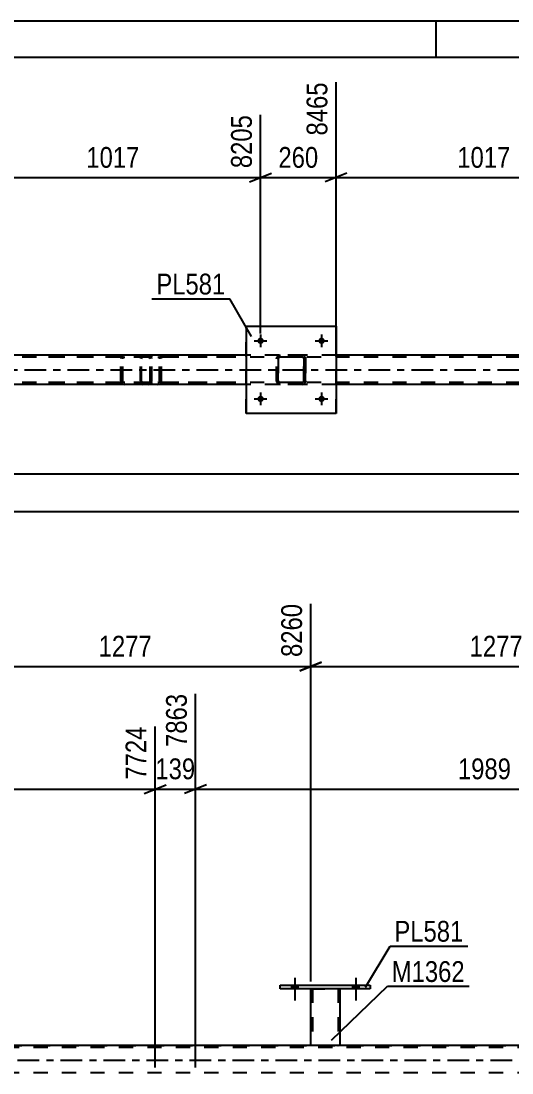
# Model space of a CAD drawing. Header units: millimetres. Extents: x 0 to 841, y 0 to 594.
# Drawn here: x 363.8 to 431.4, y 449.1 to 594 of the extents above; entities that cross this region are included whole.
import ezdxf

# ---------------------------------------------------------------- set-up
doc = ezdxf.new("R2010")
doc.units = ezdxf.units.MM
doc.linetypes.add('DXK_LINE_DOT2', pattern=[3.9198, 1.9599, -1.9599])
doc.linetypes.add('DXK_LINE_DOT3', pattern=[5.9187, 2.979, -0.9799, 0.9799, -0.9799])
doc.styles.add('Arial Narrow', font='ARIALN.TTF', dxfattribs={"height": 0.2})

# ---------------------------------------------------------------- blocks, each defined once
blk = doc.blocks.new('Unknown-247343265-1137')
at = {"color": 5, "linetype": 'Continuous'}
for p, q in [((841, 594), (0, 594)), ((421, 589), (421, 594)), ((836, 589), (5, 589))]:
    blk.add_line(p, q, dxfattribs=at)
blk = doc.blocks.new('Bolt-247343265-34497 - 2302')
at = {"linetype": 'Continuous'}
for points in [[(397.27, 541.96, -1), (396.39, 541.96, -1)], [(405.67, 541.96, -1), (404.79, 541.96, -1)]]:
    blk.add_hatch(color=1, dxfattribs=at).paths.add_polyline_path(points)
at = {"color": 1, "linetype": 'Continuous'}
for p, q in [((395.95, 541.96), (397.71, 541.96)), ((396.83, 542.84), (396.83, 541.08)), ((404.35, 541.96), (406.11, 541.96)), ((405.23, 542.84), (405.23, 541.08))]:
    blk.add_line(p, q, dxfattribs=at)
blk = doc.blocks.new('Bolt-247343265-34498 - 2302')
at = {"linetype": 'Continuous'}
for points in [[(397.27, 549.96, -1), (396.39, 549.96, -1)], [(405.67, 549.96, -1), (404.79, 549.96, -1)]]:
    blk.add_hatch(color=1, dxfattribs=at).paths.add_polyline_path(points)
at = {"color": 1, "linetype": 'Continuous'}
for p, q in [((396.83, 550.84), (396.83, 549.08)), ((405.23, 550.84), (405.23, 549.08)), ((395.95, 549.96), (397.71, 549.96)), ((404.35, 549.96), (406.11, 549.96))]:
    blk.add_line(p, q, dxfattribs=at)
blk = doc.blocks.new('Part-247343265-34371 - 2302')
at = {"color": 7, "linetype": 'DXK_LINE_DOT2'}
for p, q in [((381.35, 547.96), (366.36, 547.96)), ((381.35, 547.72), (366.36, 547.72)), ((377.64, 547.65), (377.6, 547.48)), ((377.64, 547.66), (377.64, 547.65)), ((377.88, 547.57), (377.93, 547.65)), ((378.12, 547.96), (377.92, 547.92)), ((377.93, 547.65), (378.02, 547.7)), ((378.02, 547.7), (378.12, 547.72)), ((381.55, 547.92), (381.35, 547.96)), ((381.35, 547.72), (381.45, 547.7)), ((381.45, 547.7), (381.53, 547.65)), ((381.53, 547.65), (381.59, 547.57)), ((381.83, 547.65), (381.82, 547.66)), ((381.86, 547.48), (381.83, 547.65)), ((377.6, 544.44), (377.6, 547.48)), ((377.86, 547.48), (377.88, 547.57)), ((377.86, 544.44), (377.86, 547.48)), ((381.59, 547.57), (381.61, 547.48)), ((381.61, 544.44), (381.61, 547.48)), ((381.86, 544.44), (381.86, 547.48)), ((381.35, 544.2), (366.36, 544.2)), ((381.35, 543.96), (366.36, 543.96)), ((377.6, 544.44), (377.64, 544.26)), ((377.88, 544.35), (377.86, 544.44)), ((377.93, 544.27), (377.88, 544.35)), ((377.92, 544), (378.12, 543.96)), ((378.02, 544.22), (377.93, 544.27)), ((378.12, 544.2), (378.02, 544.22)), ((381.45, 544.22), (381.35, 544.2)), ((381.35, 543.96), (381.55, 544)), ((381.53, 544.27), (381.45, 544.22)), ((381.59, 544.35), (381.53, 544.27)), ((381.61, 544.44), (381.59, 544.35)), ((381.82, 544.26), (381.86, 544.44))]:
    blk.add_line(p, q, dxfattribs=at)
for centre, start, end in [((378.1, 547.46), 110.7583, 155.68), ((381.37, 547.46), 24.32, 69.2417), ((378.1, 544.46), 204.32, 249.2417), ((381.37, 544.46), 290.7583, 335.68)]:
    blk.add_arc(centre, 0.496, start, end, dxfattribs=at)
blk = doc.blocks.new('Part-247343265-34380 - 2302')
at = {"color": 7, "linetype": 'DXK_LINE_DOT2'}
for p, q in [((380.34, 547.66), (380.31, 547.48)), ((380.39, 547.82), (380.34, 547.66)), ((380.48, 547.92), (380.39, 547.82)), ((380.46, 547.57), (380.49, 547.65)), ((380.59, 547.96), (380.48, 547.92)), ((380.49, 547.65), (380.53, 547.7)), ((380.53, 547.7), (380.59, 547.72)), ((392.74, 547.96), (380.59, 547.96)), ((392.74, 547.72), (380.59, 547.72)), ((381.86, 547.72), (381.86, 547.96)), ((382.87, 547.92), (382.68, 547.96)), ((382.68, 547.72), (382.77, 547.7)), ((382.77, 547.7), (382.85, 547.65)), ((382.85, 547.65), (382.91, 547.57)), ((383.14, 547.65), (383.14, 547.66)), ((383.18, 547.48), (383.14, 547.65)), ((380.31, 544.44), (380.31, 547.48)), ((380.45, 547.48), (380.46, 547.57)), ((380.45, 544.44), (380.45, 547.48)), ((382.91, 547.57), (382.93, 547.48)), ((382.93, 544.44), (382.93, 547.48)), ((383.18, 544.44), (383.18, 547.48)), ((380.31, 544.44), (380.34, 544.26)), ((380.34, 544.26), (380.39, 544.1)), ((380.39, 544.1), (380.48, 544)), ((380.46, 544.35), (380.45, 544.44)), ((380.49, 544.27), (380.46, 544.35)), ((380.48, 544), (380.59, 543.96)), ((380.53, 544.22), (380.49, 544.27)), ((380.59, 544.2), (380.53, 544.22)), ((392.74, 544.2), (380.59, 544.2)), ((392.74, 543.96), (380.59, 543.96)), ((381.86, 543.96), (381.86, 544.2)), ((382.77, 544.22), (382.68, 544.2)), ((382.68, 543.96), (382.87, 544)), ((382.85, 544.27), (382.77, 544.22)), ((382.91, 544.35), (382.85, 544.27)), ((382.93, 544.44), (382.91, 544.35)), ((383.14, 544.26), (383.18, 544.44))]:
    blk.add_line(p, q, dxfattribs=at)
for centre, start, end in [((382.69, 547.47), 23.8494, 68.8059), ((382.69, 544.46), 291.1941, 336.1506)]:
    blk.add_arc(centre, 0.492, start, end, dxfattribs=at)
blk = doc.blocks.new('Part-247343265-34456 - 2302')
at = {"color": 7, "linetype": 'DXK_LINE_DOT2'}
for p, q in [((399.03, 547.48), (399.07, 547.66)), ((399.07, 547.66), (399.03, 547.48)), ((399.29, 547.57), (399.35, 547.65)), ((399.35, 547.65), (399.29, 547.57)), ((399.33, 547.92), (399.51, 547.96)), ((399.51, 547.96), (399.33, 547.92)), ((399.42, 547.7), (399.35, 547.65)), ((399.51, 547.72), (399.42, 547.7)), ((402.55, 547.96), (399.51, 547.96)), ((402.55, 547.72), (399.51, 547.72)), ((402.55, 547.96), (402.74, 547.92)), ((402.74, 547.92), (402.55, 547.96)), ((402.65, 547.7), (402.55, 547.72)), ((402.65, 547.7), (402.72, 547.65)), ((402.72, 547.65), (402.78, 547.57)), ((402.78, 547.57), (402.72, 547.65)), ((403, 547.66), (403.03, 547.48)), ((403.03, 547.48), (403, 547.66)), ((399.03, 544.44), (399.03, 547.48)), ((399.03, 547.48), (399.03, 547.48)), ((399.03, 544.44), (399.03, 547.48)), ((399.27, 547.48), (399.29, 547.57)), ((399.29, 547.57), (399.27, 547.48)), ((399.27, 544.44), (399.27, 547.48)), ((399.27, 547.48), (399.27, 547.48)), ((399.27, 547.48), (399.27, 544.44)), ((402.78, 547.57), (402.79, 547.48)), ((402.79, 547.48), (402.78, 547.57)), ((402.79, 544.44), (402.79, 547.48)), ((402.79, 547.48), (402.79, 547.48)), ((402.79, 547.48), (402.79, 544.44)), ((403.03, 544.44), (403.03, 547.48)), ((403.03, 547.48), (403.03, 547.48)), ((403.03, 547.48), (403.03, 544.44)), ((399.03, 544.44), (399.03, 544.44)), ((399.07, 544.26), (399.03, 544.44)), ((399.03, 544.44), (399.07, 544.26)), ((399.27, 544.44), (399.27, 544.44)), ((399.29, 544.35), (399.27, 544.44)), ((399.27, 544.44), (399.29, 544.35)), ((399.35, 544.27), (399.29, 544.35)), ((399.29, 544.35), (399.35, 544.27)), ((399.51, 543.96), (399.33, 544)), ((399.33, 544), (399.51, 543.96)), ((399.42, 544.22), (399.35, 544.27)), ((399.51, 544.2), (399.42, 544.22)), ((402.55, 544.2), (399.51, 544.2)), ((402.55, 543.96), (399.51, 543.96)), ((402.65, 544.22), (402.55, 544.2)), ((402.74, 544), (402.55, 543.96)), ((402.55, 543.96), (402.74, 544)), ((402.72, 544.27), (402.65, 544.22)), ((402.78, 544.35), (402.72, 544.27)), ((402.72, 544.27), (402.78, 544.35)), ((402.79, 544.44), (402.78, 544.35)), ((402.78, 544.35), (402.79, 544.44)), ((402.79, 544.44), (402.79, 544.44)), ((403.03, 544.44), (403, 544.26)), ((403, 544.26), (403.03, 544.44)), ((403.03, 544.44), (403.03, 544.44))]:
    blk.add_line(p, q, dxfattribs=at)
at = {"color": 7, "linetype": 'DXK_LINE_DOT3'}
blk.add_line((401.03, 545.96), (401.03, 545.96), dxfattribs=at)
at = {"color": 7, "linetype": 'DXK_LINE_DOT2'}
for centre, start, end in [((399.51, 547.48), 112.5, 157.5), ((399.51, 547.48), 112.5, 157.5), ((402.55, 547.48), 22.5, 67.5), ((402.55, 547.48), 22.5, 67.5), ((399.51, 544.44), 202.5, 247.5), ((399.51, 544.44), 202.5, 247.5), ((402.55, 544.44), 292.5, 337.5), ((402.55, 544.44), 292.5, 337.5)]:
    blk.add_arc(centre, 0.48, start, end, dxfattribs=at)
blk = doc.blocks.new('Part-247343265-34457 - 2302')
at = {"color": 2, "linetype": 'Continuous'}
for p, q in [((394.83, 551.96), (394.83, 539.96)), ((394.83, 551.96), (407.23, 551.96)), ((407.23, 551.96), (407.23, 539.96)), ((407.23, 539.96), (394.83, 539.96))]:
    blk.add_line(p, q, dxfattribs=at)
at = {"color": 7, "linetype": 'DXK_LINE_DOT2'}
for p, q in [((394.83, 539.96), (394.83, 551.96)), ((407.23, 539.96), (407.23, 551.96))]:
    blk.add_line(p, q, dxfattribs=at)
blk = doc.blocks.new('Part-247343265-34483 - 2302')
at = {"color": 7, "linetype": 'DXK_LINE_DOT2'}
for p, q in [((789.32, 547.72), (127.58, 547.72)), ((407.23, 547.96), (394.83, 547.96)), ((789.32, 544.2), (127.58, 544.2)), ((407.23, 543.96), (394.83, 543.96))]:
    blk.add_line(p, q, dxfattribs=at)
at = {"color": 2, "linetype": 'Continuous'}
for p, q in [((394.83, 547.96), (356.15, 547.96)), ((445.92, 547.96), (407.23, 547.96)), ((394.83, 543.96), (356.15, 543.96)), ((445.92, 543.96), (407.23, 543.96))]:
    blk.add_line(p, q, dxfattribs=at)
at = {"color": 7, "linetype": 'DXK_LINE_DOT3'}
blk.add_line((127.58, 545.96), (789.32, 545.96), dxfattribs=at)
blk = doc.blocks.new('Part-247343265-35614 - 2635')
at = {"color": 7, "linetype": 'DXK_LINE_DOT2'}
for p, q in [((779.1, 452.65), (73.36, 452.65)), ((150.33, 452.89), (779.1, 452.89)), ((407.74, 452.89), (403.74, 452.89)), ((779.1, 449.13), (73.36, 449.13))]:
    blk.add_line(p, q, dxfattribs=at)
at = {"color": 2, "linetype": 'Continuous'}
for p, q in [((403.74, 452.89), (356.65, 452.89)), ((454.82, 452.89), (407.74, 452.89))]:
    blk.add_line(p, q, dxfattribs=at)
at = {"color": 7, "linetype": 'DXK_LINE_DOT3'}
blk.add_line((73.36, 450.89), (779.1, 450.89), dxfattribs=at)
blk = doc.blocks.new('Part-247343265-35587 - 2635')
at = {"color": 2, "linetype": 'Continuous'}
for p, q in [((403.74, 452.89), (403.74, 460.73)), ((407.74, 460.73), (407.74, 452.89)), ((407.7, 452.89), (403.74, 452.89)), ((407.74, 452.89), (407.7, 452.89))]:
    blk.add_line(p, q, dxfattribs=at)
at = {"color": 7, "linetype": 'DXK_LINE_DOT2'}
for p, q in [((403.74, 460.73), (407.74, 460.73)), ((403.74, 460.73), (403.74, 460.73)), ((403.74, 460.73), (403.74, 460.73)), ((403.98, 460.73), (403.98, 452.89)), ((407.5, 460.73), (407.5, 452.89)), ((407.74, 460.73), (407.74, 460.73)), ((407.74, 460.73), (407.74, 460.73)), ((407.48, 452.89), (407.5, 452.89))]:
    blk.add_line(p, q, dxfattribs=at)
blk = doc.blocks.new('Part-247343265-35588 - 2635')
at = {"color": 2, "linetype": 'Continuous'}
for p, q in [((399.54, 460.73), (399.54, 461.21)), ((399.54, 461.21), (411.94, 461.21)), ((411.94, 460.73), (399.54, 460.73)), ((411.94, 461.21), (411.94, 460.73))]:
    blk.add_line(p, q, dxfattribs=at)
blk = doc.blocks.new('Bolt-247343265-35628 - 2635')
at = {"linetype": 'Continuous'}
for points in [[(401.1, 460.73), (401.98, 460.73), (401.98, 461.21), (401.1, 461.21)], [(409.5, 460.73), (410.38, 460.73), (410.38, 461.21), (409.5, 461.21)]]:
    blk.add_hatch(color=1, dxfattribs=at).paths.add_polyline_path(points)
at = {"color": 1, "linetype": 'Continuous'}
for p, q in [((401.54, 462.21), (401.54, 459.09)), ((409.94, 462.21), (409.94, 459.09)), ((401.1, 461.21), (401.1, 460.73)), ((401.98, 461.21), (401.98, 460.73)), ((409.5, 461.21), (409.5, 460.73)), ((410.38, 461.21), (410.38, 460.73))]:
    blk.add_line(p, q, dxfattribs=at)
blk = doc.blocks.new('Bolt-247343265-35629 - 2635')
at = {"linetype": 'Continuous'}
for points in [[(401.1, 460.73), (401.98, 460.73), (401.98, 461.21), (401.1, 461.21)], [(409.5, 460.73), (410.38, 460.73), (410.38, 461.21), (409.5, 461.21)]]:
    blk.add_hatch(color=1, dxfattribs=at).paths.add_polyline_path(points)
at = {"color": 1, "linetype": 'Continuous'}
for p, q in [((401.54, 462.21), (401.54, 459.09)), ((409.94, 462.21), (409.94, 459.09)), ((401.1, 461.21), (401.1, 460.73)), ((401.98, 461.21), (401.98, 460.73)), ((409.5, 461.21), (409.5, 460.73)), ((410.38, 461.21), (410.38, 460.73))]:
    blk.add_line(p, q, dxfattribs=at)
blk = doc.blocks.new('StraightDimension-247343265-36784 - 2302')
at = {"color": 7, "linetype": 'Continuous'}
blk.add_line((118.32, 526.46), (789.96, 526.46), dxfattribs=at)
blk = doc.blocks.new('StraightDimension-247343265-36829 - 2302')
at = {"color": 7, "linetype": 'Continuous'}
blk.add_line((118.96, 531.64), (789.32, 531.64), dxfattribs=at)
blk = doc.blocks.new('StraightDimension-247343265-45039 - 2302')
at = {"color": 7, "linetype": 'Continuous'}
for p, q in [((407.23, 548.96), (407.23, 585.56)), ((447.92, 550.96), (447.92, 581.06)), ((408.73, 573.04), (405.73, 571.84)), ((407.23, 572.44), (447.92, 572.44)), ((446.42, 571.84), (449.42, 573.04))]:
    blk.add_line(p, q, dxfattribs=at)
at = {"color": 0}
blk.add_wipeout([(431.83, 573.19), (431.83, 577.39), (423.32, 577.39), (423.32, 573.19)], dxfattribs=at)
at = {"color": 3, "style": 'Arial Narrow'}
blk.add_text('1017', height=2.863, dxfattribs=at).set_placement((423.92, 573.79))
at = {"color": 0, "linetype": 'Continuous'}
blk.add_wipeout([(447.32, 581.66), (443.12, 581.66), (443.12, 573.14), (447.32, 573.14)], dxfattribs=at)
at = {"color": 3, "linetype": 'Continuous', "style": 'Arial Narrow'}
blk.add_text('9482', height=2.863, rotation=90.0002, dxfattribs=at).set_placement((446.72, 573.74))
blk = doc.blocks.new('StraightDimension-247343265-45040 - 2302')
at = {"color": 7, "linetype": 'Continuous'}
for p, q in [((407.23, 548.96), (407.23, 585.56)), ((396.83, 550.96), (396.83, 581.06)), ((395.33, 571.84), (398.33, 573.04)), ((396.83, 572.44), (407.23, 572.44)), ((408.73, 573.04), (405.73, 571.84))]:
    blk.add_line(p, q, dxfattribs=at)
at = {"color": 0}
blk.add_wipeout([(405.38, 573.19), (405.38, 577.39), (398.69, 577.39), (398.69, 573.19)], dxfattribs=at)
at = {"color": 3, "style": 'Arial Narrow'}
blk.add_text('260', height=2.863, dxfattribs=at).set_placement((399.29, 573.79))
at = {"color": 0, "linetype": 'Continuous'}
blk.add_wipeout([(406.63, 586.16), (402.43, 586.16), (402.43, 577.64), (406.63, 577.64)], dxfattribs=at)
at = {"color": 3, "linetype": 'Continuous', "style": 'Arial Narrow'}
blk.add_text('8465', height=2.863, rotation=90.0002, dxfattribs=at).set_placement((406.03, 578.24))
blk = doc.blocks.new('StraightDimension-247343265-45041 - 2302')
at = {"color": 7, "linetype": 'Continuous'}
for p, q in [((356.15, 548.96), (356.15, 585.56)), ((396.83, 550.96), (396.83, 581.06)), ((357.65, 573.04), (354.65, 571.84)), ((356.15, 572.44), (396.83, 572.44)), ((395.33, 571.84), (398.33, 573.04))]:
    blk.add_line(p, q, dxfattribs=at)
at = {"color": 0}
blk.add_wipeout([(380.75, 573.19), (380.75, 577.39), (372.24, 577.39), (372.24, 573.19)], dxfattribs=at)
at = {"color": 3, "style": 'Arial Narrow'}
blk.add_text('1017', height=2.863, dxfattribs=at).set_placement((372.84, 573.79))
at = {"color": 0, "linetype": 'Continuous'}
blk.add_wipeout([(396.23, 581.66), (392.03, 581.66), (392.03, 573.14), (396.23, 573.14)], dxfattribs=at)
at = {"color": 3, "linetype": 'Continuous', "style": 'Arial Narrow'}
blk.add_text('8205', height=2.863, rotation=90.0002, dxfattribs=at).set_placement((395.63, 573.74))
blk = doc.blocks.new('StraightDimension-247343265-46255 - 2635')
at = {"color": 7, "linetype": 'Continuous'}
for p, q in [((387.88, 449.89), (387.88, 501.35)), ((382.31, 449.89), (382.31, 496.85)), ((380.81, 487.63), (383.81, 488.83)), ((382.31, 488.23), (387.88, 488.23)), ((389.38, 488.83), (386.38, 487.63))]:
    blk.add_line(p, q, dxfattribs=at)
at = {"color": 0}
blk.add_wipeout([(388.44, 488.98), (388.44, 493.18), (381.75, 493.18), (381.75, 488.98)], dxfattribs=at)
at = {"color": 3, "style": 'Arial Narrow'}
blk.add_text('139', height=2.863, dxfattribs=at).set_placement((382.35, 489.58))
at = {"color": 0, "linetype": 'Continuous'}
blk.add_wipeout([(387.28, 501.95), (383.08, 501.95), (383.08, 493.43), (387.28, 493.43)], dxfattribs=at)
at = {"color": 3, "linetype": 'Continuous', "style": 'Arial Narrow'}
blk.add_text('7863', height=2.863, rotation=90.0002, dxfattribs=at).set_placement((386.68, 494.03))
blk = doc.blocks.new('StraightDimension-247343265-46079 - 2635')
at = {"color": 7, "linetype": 'Continuous'}
for p, q in [((403.74, 461.73), (403.74, 513.74)), ((454.82, 461.73), (454.82, 513.74)), ((405.24, 505.72), (402.24, 504.52)), ((453.32, 504.52), (456.32, 505.72)), ((403.74, 505.12), (454.82, 505.12))]:
    blk.add_line(p, q, dxfattribs=at)
at = {"color": 0}
blk.add_wipeout([(433.54, 505.87), (433.54, 510.07), (425.02, 510.07), (425.02, 505.87)], dxfattribs=at)
at = {"color": 3, "style": 'Arial Narrow'}
blk.add_text('1277', height=2.863, dxfattribs=at).set_placement((425.62, 506.47))
at = {"color": 0, "linetype": 'Continuous'}
blk.add_wipeout([(454.22, 514.34), (450.02, 514.34), (450.02, 505.82), (454.22, 505.82)], dxfattribs=at)
at = {"color": 3, "linetype": 'Continuous', "style": 'Arial Narrow'}
blk.add_text('9537', height=2.863, rotation=90.0002, dxfattribs=at).set_placement((453.62, 506.42))
blk = doc.blocks.new('StraightDimension-247343265-46256 - 2635')
at = {"color": 7, "linetype": 'Continuous'}
for p, q in [((302.75, 449.89), (302.75, 501.35)), ((382.31, 449.89), (382.31, 496.85)), ((304.25, 488.83), (301.25, 487.63)), ((302.75, 488.23), (382.31, 488.23)), ((380.81, 487.63), (383.81, 488.83))]:
    blk.add_line(p, q, dxfattribs=at)
at = {"color": 0}
blk.add_wipeout([(346.79, 488.98), (346.79, 493.18), (338.27, 493.18), (338.27, 488.98)], dxfattribs=at)
at = {"color": 3, "style": 'Arial Narrow'}
blk.add_text('1989', height=2.863, dxfattribs=at).set_placement((338.87, 489.58))
at = {"color": 0, "linetype": 'Continuous'}
blk.add_wipeout([(381.71, 497.45), (377.51, 497.45), (377.51, 488.93), (381.71, 488.93)], dxfattribs=at)
at = {"color": 3, "linetype": 'Continuous', "style": 'Arial Narrow'}
blk.add_text('7724', height=2.863, rotation=90.0002, dxfattribs=at).set_placement((381.11, 489.53))
blk = doc.blocks.new('StraightDimension-247343265-46080 - 2635')
at = {"color": 7, "linetype": 'Continuous'}
for p, q in [((352.66, 461.73), (352.66, 513.74)), ((403.74, 461.73), (403.74, 513.74)), ((354.16, 505.72), (351.16, 504.52)), ((402.24, 504.52), (405.24, 505.72)), ((352.66, 505.12), (403.74, 505.12))]:
    blk.add_line(p, q, dxfattribs=at)
at = {"color": 0}
blk.add_wipeout([(382.46, 505.87), (382.46, 510.07), (373.94, 510.07), (373.94, 505.87)], dxfattribs=at)
at = {"color": 3, "style": 'Arial Narrow'}
blk.add_text('1277', height=2.863, dxfattribs=at).set_placement((374.54, 506.47))
at = {"color": 0, "linetype": 'Continuous'}
blk.add_wipeout([(403.14, 514.34), (398.94, 514.34), (398.94, 505.82), (403.14, 505.82)], dxfattribs=at)
at = {"color": 3, "linetype": 'Continuous', "style": 'Arial Narrow'}
blk.add_text('8260', height=2.863, rotation=90.0002, dxfattribs=at).set_placement((402.54, 506.42))
blk = doc.blocks.new('StraightDimension-247343265-46254 - 2635')
at = {"color": 7, "linetype": 'Continuous'}
for p, q in [((387.88, 449.89), (387.88, 501.35)), ((467.44, 449.89), (467.44, 496.85)), ((389.38, 488.83), (386.38, 487.63)), ((387.88, 488.23), (467.44, 488.23)), ((465.94, 487.63), (468.94, 488.83))]:
    blk.add_line(p, q, dxfattribs=at)
at = {"color": 0}
blk.add_wipeout([(431.92, 488.98), (431.92, 493.18), (423.41, 493.18), (423.41, 488.98)], dxfattribs=at)
at = {"color": 3, "style": 'Arial Narrow'}
blk.add_text('1989', height=2.863, dxfattribs=at).set_placement((424.01, 489.58))
at = {"color": 0, "linetype": 'Continuous'}
blk.add_wipeout([(466.84, 497.45), (462.64, 497.45), (462.64, 488.93), (466.84, 488.93)], dxfattribs=at)
at = {"color": 3, "linetype": 'Continuous', "style": 'Arial Narrow'}
blk.add_text('9852', height=2.863, rotation=90.0002, dxfattribs=at).set_placement((466.24, 489.53))
blk = doc.blocks.new('Mark-247343265-45772 - 2302')
at = {"color": 0}
blk.add_wipeout([(391.98, 556.34), (391.98, 559.34), (382.48, 559.34), (382.48, 556.34)], dxfattribs=at)
blk.add_wipeout([(391.98, 556.34), (391.98, 559.34), (382.48, 559.34), (382.48, 556.34)], dxfattribs=at)
at = {"color": 30, "linetype": 'Continuous'}
for p in [(381.88, 555.74), (395.58, 550.54)]:
    blk.add_line(p, (392.58, 555.74), dxfattribs=at)
at = {"color": 3, "style": 'Arial Narrow'}
blk.add_text('PL581', height=2.863, dxfattribs=at).set_placement((382.48, 556.34))
blk = doc.blocks.new('Mark-247343265-46692 - 2635')
at = {"color": 0}
blk.add_wipeout([(424.76, 467.21), (424.76, 470.21), (415.26, 470.21), (415.26, 467.21)], dxfattribs=at)
blk.add_wipeout([(424.76, 467.21), (424.76, 470.21), (415.26, 470.21), (415.26, 467.21)], dxfattribs=at)
at = {"color": 30, "linetype": 'Continuous'}
for p, q in [((411.3, 460.93), (414.66, 466.61)), ((414.66, 466.61), (425.36, 466.61))]:
    blk.add_line(p, q, dxfattribs=at)
at = {"color": 3, "style": 'Arial Narrow'}
blk.add_text('PL581', height=2.863, dxfattribs=at).set_placement((415.26, 467.21))
blk = doc.blocks.new('Mark-247343265-46689 - 2635')
at = {"color": 0}
blk.add_wipeout([(424.95, 461.66), (424.95, 464.66), (414.9, 464.66), (414.9, 461.66)], dxfattribs=at)
blk.add_wipeout([(424.95, 461.66), (424.95, 464.66), (414.9, 464.66), (414.9, 461.66)], dxfattribs=at)
at = {"color": 30, "linetype": 'Continuous'}
for p, q in [((406.62, 453.65), (414.3, 461.06)), ((414.3, 461.06), (425.55, 461.06))]:
    blk.add_line(p, q, dxfattribs=at)
at = {"color": 3, "style": 'Arial Narrow'}
blk.add_text('M1362', height=2.863, dxfattribs=at).set_placement((414.9, 461.66))

msp = doc.modelspace()

# ---------------------------------------------------------------- block references
for name in ['Unknown-247343265-1137', 'Part-247343265-34457 - 2302', 'Bolt-247343265-34498 - 2302', 'Part-247343265-34483 - 2302', 'Part-247343265-34371 - 2302', 'Part-247343265-34380 - 2302', 'Part-247343265-34456 - 2302', 'Bolt-247343265-34497 - 2302', 'Bolt-247343265-35628 - 2635', 'Bolt-247343265-35629 - 2635', 'Part-247343265-35588 - 2635', 'Part-247343265-35587 - 2635', 'Part-247343265-35614 - 2635']:
    msp.add_blockref(name, (0, 0))

# ---------------------------------------------------------------- next in the draw order: block references
for name in ['StraightDimension-247343265-45039 - 2302', 'StraightDimension-247343265-36784 - 2302', 'StraightDimension-247343265-46079 - 2635', 'StraightDimension-247343265-46255 - 2635']:
    msp.add_blockref(name, (0, 0))

# ---------------------------------------------------------------- next in the draw order: block references
for name in ['StraightDimension-247343265-45040 - 2302', 'StraightDimension-247343265-36829 - 2302', 'StraightDimension-247343265-46256 - 2635']:
    msp.add_blockref(name, (0, 0))

# ---------------------------------------------------------------- next in the draw order: block references
for name in ['StraightDimension-247343265-45041 - 2302', 'StraightDimension-247343265-46080 - 2635']:
    msp.add_blockref(name, (0, 0))

# ---------------------------------------------------------------- next in the draw order: block references
for name in ['Mark-247343265-45772 - 2302', 'StraightDimension-247343265-46254 - 2635']:
    msp.add_blockref(name, (0, 0))

# ---------------------------------------------------------------- next in the draw order: block references
msp.add_blockref('Mark-247343265-46692 - 2635', (0, 0))

# ---------------------------------------------------------------- next in the draw order: block references
msp.add_blockref('Mark-247343265-46689 - 2635', (0, 0))

doc.saveas('drawing.dxf')
